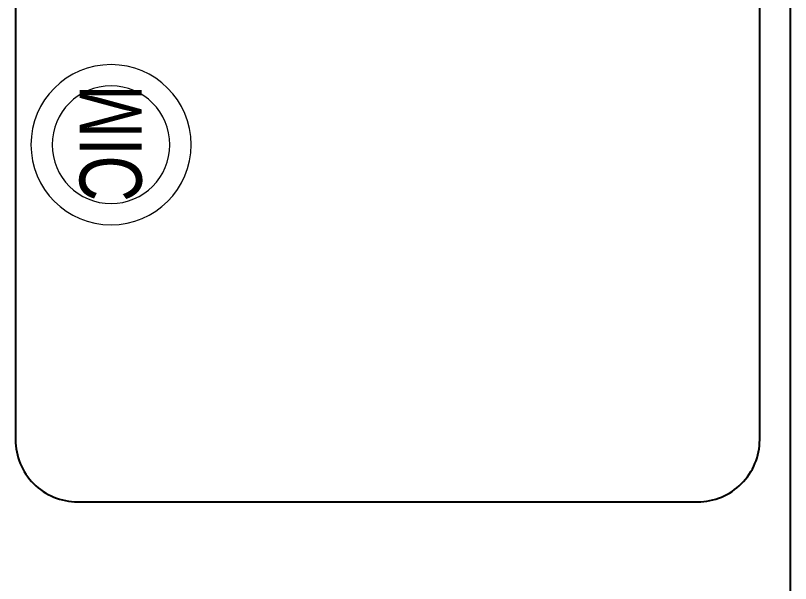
# Model space of a CAD drawing. Header units: feet. Extents: x 2549014 to 2559749, y -5462536 to -5450416.
# Drawn here: x 2556724 to 2557349, y -5458236 to -5457778 of the extents above; entities that cross this region are included whole.
import ezdxf

# ---------------------------------------------------------------- set-up
doc = ezdxf.new("R2010")
doc.units = ezdxf.units.FT
doc.header["$LTSCALE"] = 33
doc.header["$MEASUREMENT"] = 0
doc.layers.add('A-WALL', color=1, linetype='Continuous')
doc.layers.add('PDF_Geometry', color=7, linetype='Continuous')
for name, color, linetype, lineweight in [('LENS-DIM', 252, 'Continuous', 5), ('LENS-FURNITURE', 13, 'Continuous', 9), ('LK-EQPMT', 3, 'Continuous', 18)]:
    doc.layers.add(name, color=color, linetype=linetype, lineweight=lineweight)
doc.styles.get("Standard").update_dxf_attribs({"font": 'GILC____.TTF'})

# ---------------------------------------------------------------- blocks, each defined once
blk = doc.blocks.new('MOROTISED TABLE-TRIAL SET 950x600')
at = {"layer": 'PDF_Geometry', "lineweight": 25}
blk.add_lwpolyline([(415.5923622683621, 2.18279e-11), (550.0003704861738, 2.18279e-11, 0.4142524001247118), (599.9958994225599, 50.00260162355697), (599.9958994225599, 899.9973678589085, 0.4142518501714829), (550.0003704861738, 950.0000000000218), (50.00260613718999, 950.0000000000218, 0.4142929195148918), (4.605390131e-07, 899.9973678589085), (4.605390131e-07, 50.00260162355697, 0.414163635492108), (50.00260613718999, 2.18279e-11), (415.5923622683621, 2.18279e-11)], format="xyb", dxfattribs=at)
blk = doc.blocks.new('MIC')
at = {"layer": 'LK-EQPMT', "ltscale": 12}
for radius in [64.54701859105262, 47.40596281792385]:
    blk.add_circle((234.5401449967176, 64.54701859102352), radius, dxfattribs=at)
at = {"layer": 'LK-EQPMT', "ltscale": 12, "insert": (233.2398255821317, 64.46170233917655), "char_height": 50, "attachment_point": 5}
blk.add_mtext_dynamic_manual_height_columns('MIC', width=466.4796511627907, gutter_width=12.5, heights=[0], dxfattribs=at)
blk = doc.blocks.new('A$C5bd52c87')
at = {"layer": 'A-WALL'}
blk.add_lwpolyline([(3996.626095500775, -6458.10429675877), (3996.626095500775, -6198.104296758771), (4266.6260945471, -6198.104296758771), (4266.6260945471, -1823.104296758771), (4521.626095500775, -1823.104296758771), (4521.626095500775, -2618.104296756909), (4521.626095500775, -2618.104296756909), (4426.626095500775, -2618.104296756909), (4426.626095500775, -3538.104296758771), (6406.688595504499, -3538.104296758771), (6406.688595504499, -583.1042967587709), (5281.626095500776, -583.1042967587709), (5281.626095500776, -423.1042967587709)], dxfattribs=at)

msp = doc.modelspace()

# ---------------------------------------------------------------- block references
at = {"xscale": -1, "rotation": 90}
msp.add_blockref('MIC', (2556865.815312473, -5457647.842174406), dxfattribs=at)
at = {"layer": 'LENS-DIM', "color": 2}
msp.add_blockref('A$C5bd52c87', (2553082.419596491, -5454694.03884032), dxfattribs=at)
at = {"layer": 'LENS-FURNITURE', "rotation": 180}
msp.add_blockref('MOROTISED TABLE-TRIAL SET 950x600', (2557324.2493228, -5457220.085088197), dxfattribs=at)

doc.saveas('drawing.dxf')
